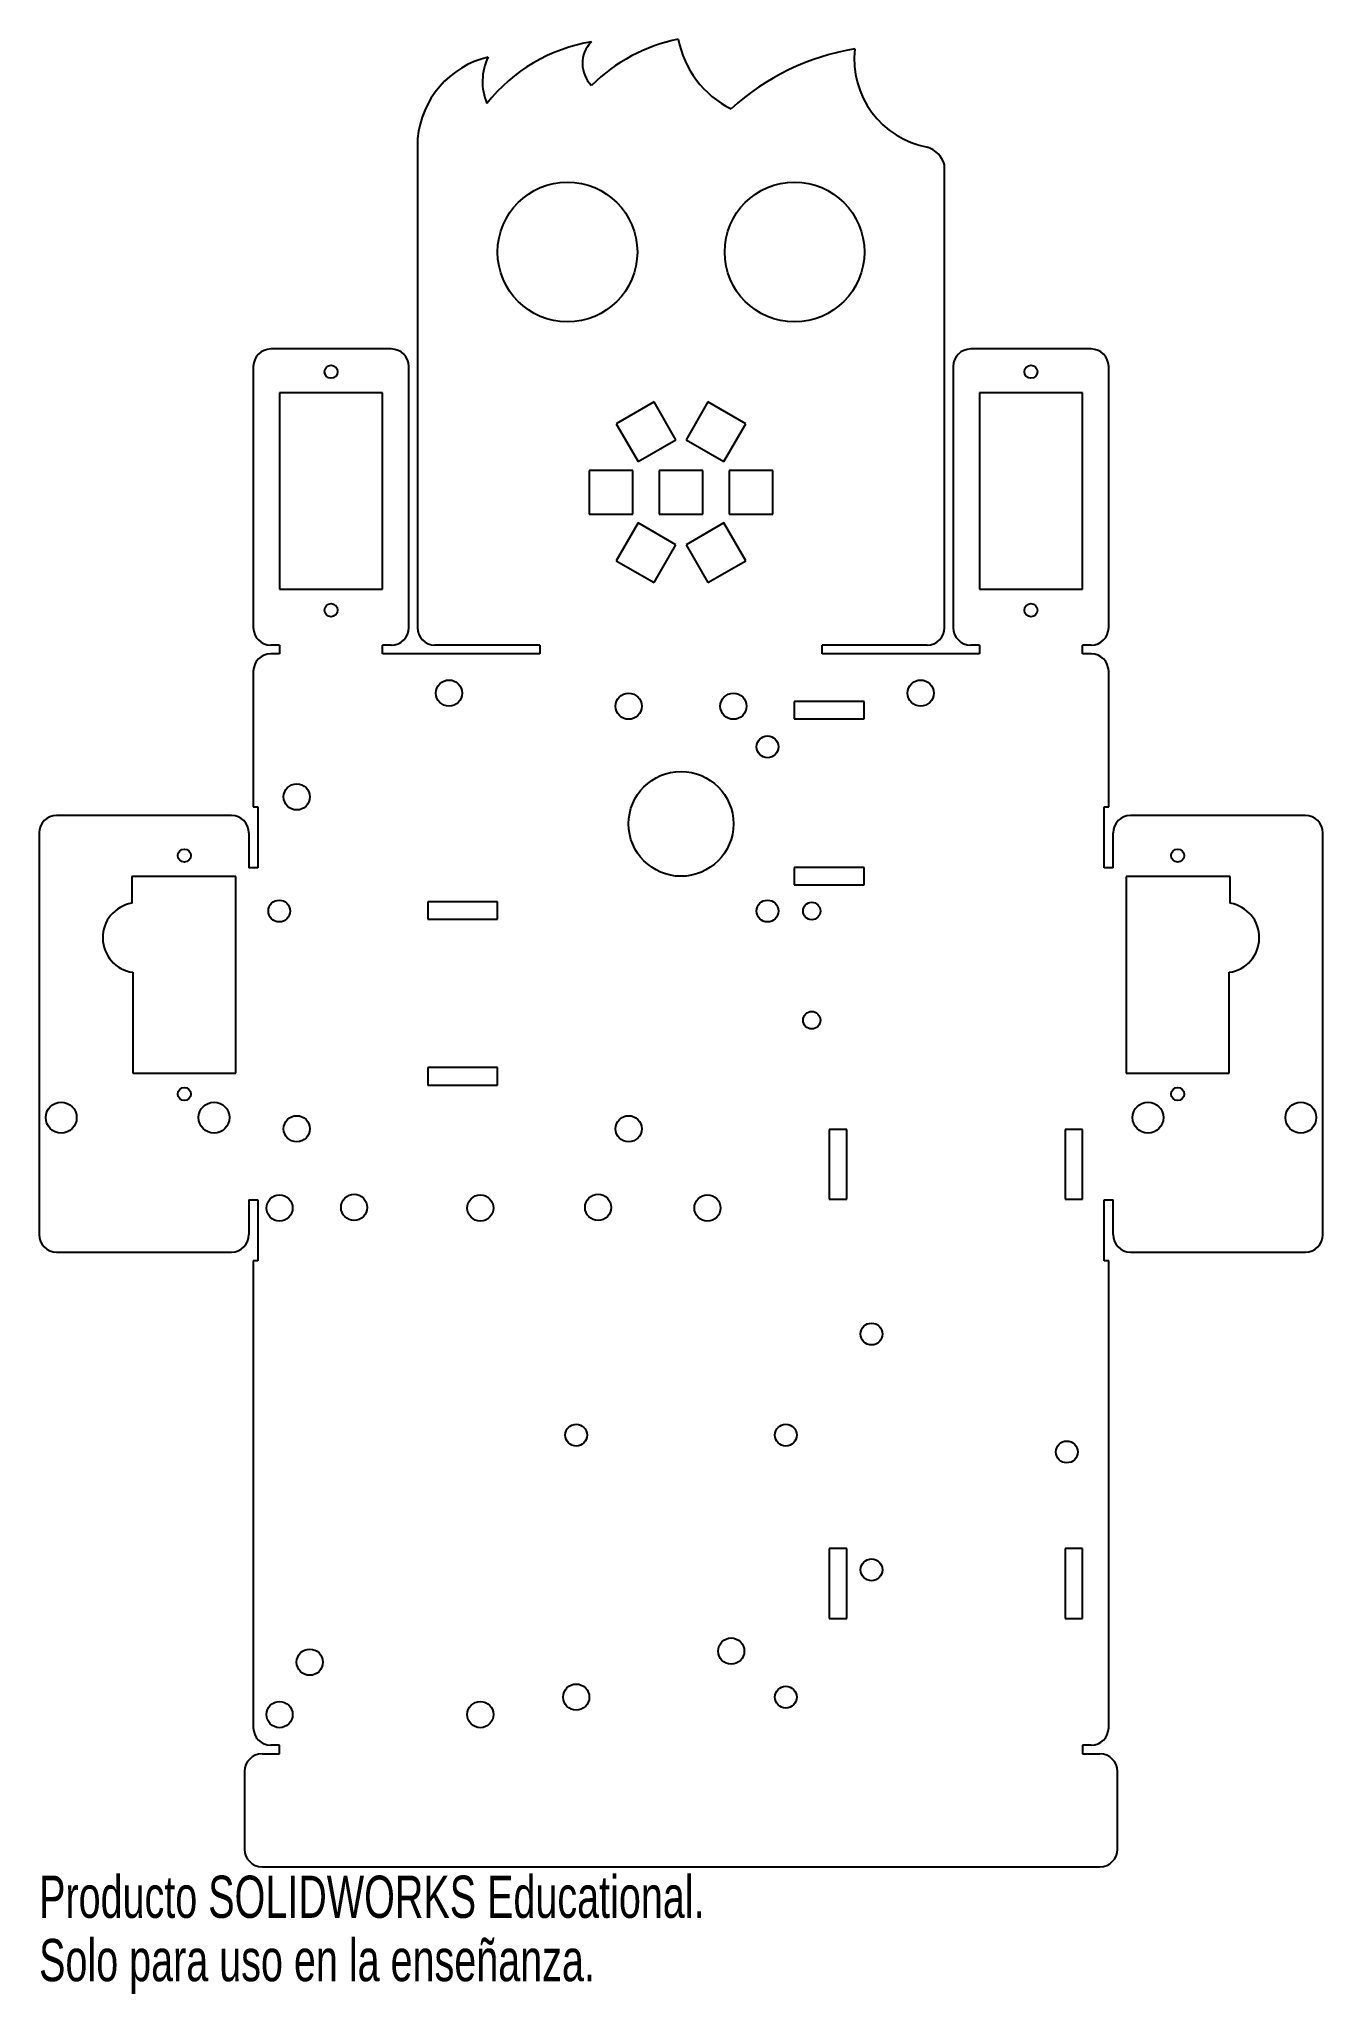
# Model space of a CAD drawing. Header units: millimetres. Extents: x -13 to 134, y -207 to 16.
import ezdxf

# ---------------------------------------------------------------- set-up
doc = ezdxf.new("R2010")
doc.units = ezdxf.units.MM
doc.styles.add('SLDTEXTSTYLE0', font='TXT', dxfattribs={"width": 0.7})

msp = doc.modelspace()

# ---------------------------------------------------------------- linework, layer by layer
at = {"color": 7, "linetype": 'Continuous', "lineweight": 25}
for p, q in [((30.53, 4.97), (30.53, -51.02)), ((90.87, -51.02), (90.87, 1.98)), ((27.53, -19.12), (13.73, -19.12)), ((107.67, -19.12), (93.87, -19.12)), ((11.73, -21.12), (11.73, -51.02)), ((29.53, -51.02), (29.53, -21.12)), ((91.87, -21.12), (91.87, -51.02)), ((109.67, -51.02), (109.67, -21.12)), ((14.73, -24.12), (14.73, -46.62)), ((26.53, -24.12), (14.73, -24.12)), ((26.53, -46.62), (26.53, -24.12)), ((106.67, -24.12), (94.87, -24.12)), ((94.87, -24.12), (94.87, -46.62)), ((106.67, -46.62), (106.67, -24.12)), ((57.61, -25.18), (53.28, -27.68)), ((60.11, -29.51), (57.61, -25.18)), ((63.78, -25.18), (61.28, -29.51)), ((68.11, -27.68), (63.78, -25.18)), ((53.28, -27.68), (55.78, -32.01)), ((65.61, -32.01), (68.11, -27.68)), ((55.78, -32.01), (60.11, -29.51)), ((61.28, -29.51), (65.61, -32.01)), ((50.2, -33.02), (50.2, -38.02)), ((55.2, -33.02), (50.2, -33.02)), ((55.2, -38.02), (55.2, -33.02)), ((58.2, -33.02), (58.2, -38.02)), ((63.2, -33.02), (58.2, -33.02)), ((63.2, -38.02), (63.2, -33.02)), ((71.2, -33.02), (66.2, -33.02)), ((66.2, -33.02), (66.2, -38.02)), ((71.2, -38.02), (71.2, -33.02)), ((50.2, -38.02), (55.2, -38.02)), ((58.2, -38.02), (63.2, -38.02)), ((66.2, -38.02), (71.2, -38.02)), ((55.78, -39.03), (53.28, -43.36)), ((60.11, -41.53), (55.78, -39.03)), ((65.61, -39.03), (61.28, -41.53)), ((68.11, -43.36), (65.61, -39.03)), ((57.61, -45.86), (60.11, -41.53)), ((61.28, -41.53), (63.78, -45.86)), ((53.28, -43.36), (57.61, -45.86)), ((63.78, -45.86), (68.11, -43.36)), ((14.73, -46.62), (26.53, -46.62)), ((94.87, -46.62), (106.67, -46.62)), ((14.73, -53.02), (13.73, -53.02)), ((14.73, -53.02), (14.73, -54.02)), ((27.53, -53.02), (26.53, -53.02)), ((26.53, -54.02), (26.53, -53.02)), ((44.53, -53.02), (32.53, -53.02)), ((44.53, -53.02), (44.53, -54.02)), ((88.87, -53.02), (76.87, -53.02)), ((76.87, -54.02), (76.87, -53.02)), ((94.87, -53.02), (93.87, -53.02)), ((94.87, -53.02), (94.87, -54.02)), ((107.67, -53.02), (106.67, -53.02)), ((106.67, -54.02), (106.67, -53.02)), ((14.73, -54.02), (13.73, -54.02)), ((44.53, -54.02), (26.53, -54.02)), ((94.87, -54.02), (76.87, -54.02)), ((107.67, -54.02), (106.67, -54.02)), ((11.73, -56.02), (11.73, -71.52)), ((109.67, -71.52), (109.67, -56.02)), ((81.67, -59.47), (73.67, -59.47)), ((73.67, -59.47), (73.67, -61.47)), ((81.67, -61.47), (81.67, -59.47)), ((73.67, -61.47), (81.67, -61.47)), ((11.73, -71.52), (12.23, -71.52)), ((12.23, -71.52), (12.23, -78.52)), ((109.17, -71.52), (109.67, -71.52)), ((109.17, -78.52), (109.17, -71.52)), ((9.23, -72.52), (-10.8, -72.52)), ((132.2, -72.52), (112.17, -72.52)), ((-12.8, -74.52), (-12.8, -120.52)), ((11.23, -74.52), (11.23, -78.52)), ((110.17, -78.52), (110.17, -74.52)), ((134.2, -120.52), (134.2, -74.52)), ((9.73, -79.52), (-2.19, -79.52)), ((-2.19, -79.52), (-2.19, -82.58)), ((9.73, -102.02), (9.73, -79.52)), ((12.23, -78.52), (11.23, -78.52)), ((81.67, -78.47), (73.67, -78.47)), ((73.67, -78.47), (73.67, -80.47)), ((73.67, -80.47), (81.67, -80.47)), ((81.67, -80.47), (81.67, -78.47)), ((110.17, -78.52), (109.17, -78.52)), ((123.59, -79.52), (111.67, -79.52)), ((111.67, -79.52), (111.67, -102.02)), ((123.59, -82.58), (123.59, -79.52)), ((31.7, -82.4), (31.7, -84.4)), ((39.7, -82.4), (31.7, -82.4)), ((39.7, -84.4), (39.7, -82.4)), ((31.7, -84.4), (39.7, -84.4)), ((-2.07, -90.48), (-2.07, -102.02)), ((123.47, -102.02), (123.47, -90.48)), ((-2.07, -102.02), (9.73, -102.02)), ((31.7, -101.4), (31.7, -103.4)), ((39.7, -101.4), (31.7, -101.4)), ((39.7, -103.4), (39.7, -101.4)), ((111.67, -102.02), (123.47, -102.02)), ((31.7, -103.4), (39.7, -103.4)), ((79.67, -108.47), (77.67, -108.47)), ((77.67, -108.47), (77.67, -116.47)), ((79.67, -116.47), (79.67, -108.47)), ((106.67, -108.47), (104.67, -108.47)), ((104.67, -108.47), (104.67, -116.47)), ((106.67, -116.47), (106.67, -108.47)), ((11.23, -116.52), (12.23, -116.52)), ((11.23, -116.52), (11.23, -120.52)), ((12.23, -116.52), (12.23, -123.52)), ((77.67, -116.47), (79.67, -116.47)), ((104.67, -116.47), (106.67, -116.47)), ((109.17, -116.52), (110.17, -116.52)), ((109.17, -123.52), (109.17, -116.52)), ((110.17, -120.52), (110.17, -116.52)), ((-10.8, -122.52), (9.23, -122.52)), ((112.17, -122.52), (132.2, -122.52)), ((11.73, -123.52), (11.73, -176.97)), ((12.23, -123.52), (11.73, -123.52)), ((109.67, -123.52), (109.17, -123.52)), ((109.67, -176.97), (109.67, -123.52)), ((79.67, -156.47), (77.67, -156.47)), ((77.67, -156.47), (77.67, -164.47)), ((79.67, -164.47), (79.67, -156.47)), ((106.67, -156.47), (104.67, -156.47)), ((104.67, -156.47), (104.67, -164.47)), ((106.67, -164.47), (106.67, -156.47)), ((77.67, -164.47), (79.67, -164.47)), ((104.67, -164.47), (106.67, -164.47)), ((14.73, -178.97), (13.73, -178.97)), ((14.73, -179.97), (14.73, -178.97)), ((107.67, -178.97), (106.67, -178.97)), ((106.67, -178.97), (106.67, -179.97)), ((12.73, -179.97), (14.73, -179.97)), ((106.67, -179.97), (108.67, -179.97)), ((10.73, -181.97), (10.73, -190.89)), ((110.67, -190.89), (110.67, -181.97)), ((12.73, -192.89), (108.67, -192.89))]:
    msp.add_line(p, q, dxfattribs=at)
for centre, radius in [((47.7, -8.02), 8), ((73.7, -8.02), 8), ((20.63, -21.72), 0.75), ((100.77, -21.72), 0.75), ((20.63, -49.02), 0.75), ((100.77, -49.02), 0.75), ((34.14, -58.52), 1.5), ((88.14, -58.52), 1.5), ((54.7, -60.02), 1.5), ((66.7, -60.02), 1.5), ((70.6, -64.67), 1.25), ((16.7, -70.4), 1.5), ((60.7, -73.49), 6), ((3.83, -77.12), 0.75), ((117.57, -77.12), 0.75), ((14.7, -83.47), 1.25), ((70.6, -83.47), 1.25), ((75.67, -83.47), 1), ((75.67, -95.97), 1), ((3.83, -104.42), 0.75), ((117.57, -104.42), 0.75), ((-10.27, -107.12), 1.77), ((7.23, -107.12), 1.77), ((16.7, -108.4), 1.5), ((54.7, -108.4), 1.5), ((114.17, -107.12), 1.77), ((131.67, -107.12), 1.77), ((14.73, -117.47), 1.5), ((23.27, -117.4), 1.5), ((37.73, -117.47), 1.5), ((51.21, -117.4), 1.5), ((63.73, -117.47), 1.5), ((82.52, -131.9), 1.25), ((48.7, -143.47), 1.25), ((72.7, -143.47), 1.25), ((104.87, -145.4), 1.25), ((82.52, -158.9), 1.25), ((66.45, -168.2), 1.5), ((18.19, -169.47), 1.5), ((48.7, -173.47), 1.5), ((72.7, -173.47), 1.25), ((14.73, -175.47), 1.5), ((37.73, -175.47), 1.5)]:
    msp.add_circle(centre, radius, dxfattribs=at)
for centre, radius, start, end in [((53.63, -3.03), 19.35, 99.4831, 141.5581), ((52.95, 13.56), 3.54, 135.2642, 225.2642), ((64.38, -3.03), 19.8, 101.6323, 134.6592), ((71.38, 18.41), 11.18, 190.569, 243.6991), ((41.12, 3.97), 10.64, 103.6188, 174.6043), ((44.49, 11.49), 6.52, 154.314, 202.5216), ((85.17, -12.32), 27.93, 99.4328, 132.1556), ((90.84, 14.11), 10.31, 173.6984, 259.3931), ((87.99, 1.13), 3, 16.5084, 71.6178), ((13.73, -21.12), 2, 90, 180), ((27.53, -21.12), 2, 0, 90), ((93.87, -21.12), 2, 90, 180), ((107.67, -21.12), 2, 0, 90), ((13.73, -51.02), 2, 180, 270), ((27.53, -51.02), 2, 270, 0), ((32.53, -51.02), 2, 180, 270), ((88.87, -51.02), 2, 270, 0), ((93.87, -51.02), 2, 180, 270), ((107.67, -51.02), 2, 270, 0), ((13.73, -56.02), 2, 90, 180), ((107.67, -56.02), 2, 0, 90), ((-10.8, -74.52), 2, 90, 180), ((9.23, -74.52), 2, 0, 90), ((112.17, -74.52), 2, 90, 180), ((132.2, -74.52), 2, 0, 90), ((-1.52, -86.52), 4, 99.5885, 262.0968), ((122.92, -86.52), 4, 277.9032, 80.4115), ((-10.8, -120.52), 2, 180, 270), ((9.23, -120.52), 2, 270, 0), ((112.17, -120.52), 2, 180, 270), ((132.2, -120.52), 2, 270, 0), ((13.73, -176.97), 2, 180, 270), ((107.67, -176.97), 2, 270, 0), ((12.73, -181.97), 2, 90, 180), ((108.67, -181.97), 2, 0, 90), ((12.73, -190.89), 2, 180, 270), ((108.67, -190.89), 2, 270, 0)]:
    msp.add_arc(centre, radius, start, end, dxfattribs=at)

# ---------------------------------------------------------------- texts
at = {"color": 7, "linetype": 'Continuous', "char_height": 4.8336, "attachment_point": 1, "style": 'SLDTEXTSTYLE0'}
for s, insert in [('Producto SOLIDWORKS Educational.', (-12.8, -193.91)), ('Solo para uso en la enseñanza.', (-12.8, -201.16))]:
    msp.add_mtext(s, dxfattribs=dict(at, insert=insert))

doc.saveas('drawing.dxf')
